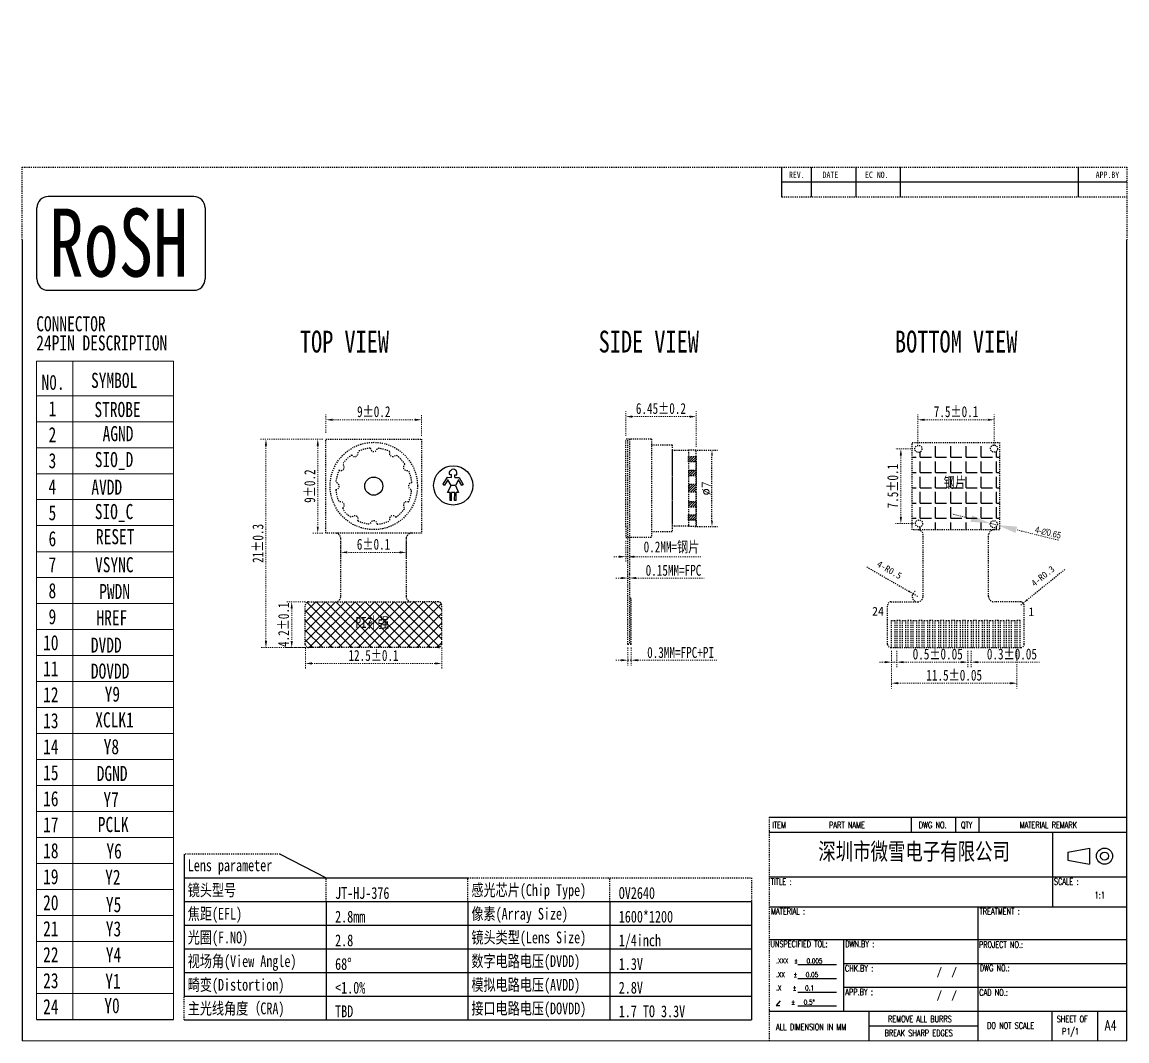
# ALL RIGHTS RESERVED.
# Model space of a CAD drawing. Header units: millimetres. Extents: x 30 to 131, y 131 to 224.
import ezdxf

# ---------------------------------------------------------------- set-up
doc = ezdxf.new("R2010")
doc.units = ezdxf.units.MM
doc.header["$LTSCALE"] = 0.05
doc.linetypes.add('JIS_02_0.7', pattern=[1.35, 0.75, -0.6])
doc.layers.add('TEXT', color=4, linetype='Continuous')
doc.layers.add('粗实线层', color=7, linetype='Continuous', lineweight=18)
doc.styles.add('COMPLEX', font='complex', dxfattribs={"width": 0.7, "height": 3})
doc.styles.add('宋体', font='', dxfattribs={"width": 0.75})
doc.styles.add('样式 1', font='', dxfattribs={"width": 0.75})
doc.styles.add('样式 2', font='romant.shx')
doc.styles.get('宋体').set_extended_font_data('SimSun')
doc.styles.get('样式 1').set_extended_font_data('SimSun')
doc.dimstyles.new('ISO-25', dxfattribs={"dimtxt": 0.6, "dimasz": 0.5, "dimexe": 0.3, "dimexo": 0.2, "dimgap": 0.5, "dimtad": 1, "dimdsep": 46, "dimtxsty": 'Standard', "dimcen": 0.6, "dimclrd": 2, "dimclre": 2, "dimadec": 0, "dimazin": 0, "dimtol": 1, "dimtp": 0.1, "dimtm": 0.1, "dimtfac": 1, "dimtmove": 0, "dimatfit": 3, "dimfxl": 1, "dimarcsym": 0})
doc.dimstyles.new('ISO-25$0', dxfattribs={"dimscale": 0, "dimtxt": 1, "dimasz": 0.6, "dimexe": 0.5, "dimexo": 0.3, "dimgap": 0.2, "dimtad": 1, "dimrnd": 0.0005, "dimdsep": 46, "dimtxsty": '样式 1', "dimcen": 2.5, "dimclrd": 3, "dimclre": 3, "dimclrt": 3, "dimazin": 0, "dimtfac": 1, "dimtmove": 0, "dimatfit": 3, "dimfxl": 1, "dimlwd": 9, "dimlwe": 9, "dimarcsym": 0})
doc.dimstyles.new('ISO-25$3', dxfattribs={"dimscale": 0.6, "dimtxt": 1, "dimasz": 3, "dimexe": 0.5, "dimexo": 0.3, "dimgap": 0.2, "dimtad": 1, "dimrnd": 0.0005, "dimdsep": 46, "dimtxsty": '样式 1', "dimcen": 2.5, "dimclrd": 3, "dimclre": 3, "dimclrt": 3, "dimaunit": 1, "dimazin": 0, "dimtfac": 1, "dimtmove": 0, "dimatfit": 3, "dimfxl": 1, "dimlwd": 9, "dimlwe": 9, "dimarcsym": 0})
doc.dimstyles.new('副本 F', dxfattribs={"dimscale": 0.5, "dimtxt": 1.5, "dimasz": 1, "dimexe": 1, "dimexo": 0.5, "dimgap": 0.3, "dimtad": 1, "dimdsep": 46, "dimtxsty": '样式 2', "dimcen": 1, "dimclrd": 3, "dimclre": 3, "dimclrt": 3, "dimazin": 0, "dimtp": 0.5, "dimtm": 0.5, "dimtfac": 1, "dimtmove": 0, "dimatfit": 3, "dimfxl": 1, "dimtzin": 0, "dimarcsym": 0})
pattern_1 = [(45, (7.0305, 7.33355), (-0.1122532, 0.1122532), [])]

# ---------------------------------------------------------------- blocks, each defined once
blk = doc.blocks.new('*D33')
at = {"color": 3, "linetype": 'JIS_02_0.7', "lineweight": 9, "ltscale": 0.0001, "transparency": 16777216}
for p, q in [((55.54, 167.13), (55.54, 165.18)), ((68.04, 167.13), (68.04, 165.18)), ((67.44, 165.68), (56.14, 165.68))]:
    blk.add_line(p, q, dxfattribs=at)
at = {"color": 3, "linetype": 'JIS_02_0.7', "ltscale": 0.0001, "transparency": 16777216}
for points in [[(56.14, 165.78), (56.14, 165.58), (55.54, 165.68)], [(67.44, 165.78), (67.44, 165.58), (68.04, 165.68)]]:
    blk.add_solid(points, dxfattribs=at)
at = {"color": 3, "linetype": 'JIS_02_0.7', "ltscale": 0.0001, "transparency": 16777216, "insert": (61.79, 166.41), "char_height": 1, "attachment_point": 5, "style": '样式 1'}
blk.add_mtext('12.5%%P0.1', dxfattribs=at)
blk = doc.blocks.new('*D34')
at = {"color": 3, "linetype": 'JIS_02_0.7', "lineweight": 9, "ltscale": 0.0001, "transparency": 16777216}
for p, q in [((55.54, 171.33), (53.79, 171.33)), ((54.29, 170.73), (54.29, 167.73)), ((55.54, 167.13), (53.79, 167.13))]:
    blk.add_line(p, q, dxfattribs=at)
at = {"color": 3, "linetype": 'JIS_02_0.7', "ltscale": 0.0001, "transparency": 16777216}
for points in [[(54.19, 170.73), (54.39, 170.73), (54.29, 171.33)], [(54.19, 167.73), (54.39, 167.73), (54.29, 167.13)]]:
    blk.add_solid(points, dxfattribs=at)
at = {"color": 3, "linetype": 'JIS_02_0.7', "ltscale": 0.0001, "transparency": 16777216, "insert": (53.55, 169.23), "char_height": 1, "attachment_point": 5, "rotation": 90, "style": '样式 1'}
blk.add_mtext('4.2%%P0.1', dxfattribs=at)
blk = doc.blocks.new('*D35')
at = {"color": 3, "linetype": 'JIS_02_0.7', "lineweight": 9, "ltscale": 0.0001, "transparency": 16777216}
for p, q in [((111.43, 185.35), (109.62, 185.35)), ((110.12, 184.75), (110.12, 179.11)), ((111.49, 178.51), (109.62, 178.51))]:
    blk.add_line(p, q, dxfattribs=at)
at = {"color": 3, "linetype": 'JIS_02_0.7', "ltscale": 0.0001, "transparency": 16777216}
for points in [[(110.02, 184.75), (110.22, 184.75), (110.12, 185.35)], [(110.02, 179.11), (110.22, 179.11), (110.12, 178.51)]]:
    blk.add_solid(points, dxfattribs=at)
at = {"color": 3, "linetype": 'JIS_02_0.7', "ltscale": 0.0001, "transparency": 16777216, "insert": (109.38, 181.93), "char_height": 1, "attachment_point": 5, "rotation": 90, "style": '样式 1'}
blk.add_mtext('7.5%%P0.1', dxfattribs=at)
blk = doc.blocks.new('*D36')
at = {"color": 3, "linetype": 'JIS_02_0.7', "lineweight": 9, "ltscale": 0.0001, "transparency": 16777216}
for p, q in [((58.79, 176.88), (58.79, 175.36)), ((64.79, 176.85), (64.79, 175.36)), ((64.19, 175.86), (59.39, 175.86))]:
    blk.add_line(p, q, dxfattribs=at)
at = {"color": 3, "linetype": 'JIS_02_0.7', "ltscale": 0.0001, "transparency": 16777216}
for points in [[(59.39, 175.96), (59.39, 175.76), (58.79, 175.86)], [(64.19, 175.96), (64.19, 175.76), (64.79, 175.86)]]:
    blk.add_solid(points, dxfattribs=at)
at = {"color": 3, "linetype": 'JIS_02_0.7', "ltscale": 0.0001, "transparency": 16777216, "insert": (61.79, 176.6), "char_height": 1, "attachment_point": 5, "style": '样式 1'}
blk.add_mtext('6%%P0.1', dxfattribs=at)
blk = doc.blocks.new('*D37')
at = {"color": 3, "linetype": 'JIS_02_0.7', "lineweight": 9, "ltscale": 0.0001, "transparency": 16777216}
for p, q in [((111.68, 185.63), (111.68, 188.51)), ((118.68, 185.65), (118.68, 188.51)), ((112.28, 188.01), (118.08, 188.01))]:
    blk.add_line(p, q, dxfattribs=at)
at = {"color": 3, "linetype": 'JIS_02_0.7', "ltscale": 0.0001, "transparency": 16777216}
for points in [[(112.28, 188.11), (112.28, 187.91), (111.68, 188.01)], [(118.08, 188.11), (118.08, 187.91), (118.68, 188.01)]]:
    blk.add_solid(points, dxfattribs=at)
at = {"color": 3, "linetype": 'JIS_02_0.7', "ltscale": 0.0001, "transparency": 16777216, "insert": (115.18, 188.75), "char_height": 1, "attachment_point": 5, "style": '样式 1'}
blk.add_mtext('7.5%%P0.1', dxfattribs=at)
blk = doc.blocks.new('*D38')
at = {"color": 3, "linetype": 'JIS_02_0.7', "lineweight": 9, "ltscale": 0.0001, "transparency": 16777216}
for p, q in [((57.43, 186.83), (57.43, 188.51)), ((66.2, 186.54), (66.2, 188.51)), ((65.6, 188.01), (58.03, 188.01))]:
    blk.add_line(p, q, dxfattribs=at)
at = {"color": 3, "linetype": 'JIS_02_0.7', "ltscale": 0.0001, "transparency": 16777216}
for points in [[(58.03, 188.11), (58.03, 187.91), (57.43, 188.01)], [(65.6, 188.11), (65.6, 187.91), (66.2, 188.01)]]:
    blk.add_solid(points, dxfattribs=at)
at = {"color": 3, "linetype": 'JIS_02_0.7', "ltscale": 0.0001, "transparency": 16777216, "insert": (61.81, 188.75), "char_height": 1, "attachment_point": 5, "style": '样式 1'}
blk.add_mtext('9%%P0.2', dxfattribs=at)
blk = doc.blocks.new('*D39')
at = {"color": 3, "linetype": 'JIS_02_0.7', "lineweight": 9, "ltscale": 0.0001, "transparency": 16777216}
for p, q in [((57.13, 186.24), (56.18, 186.24)), ((56.68, 185.64), (56.68, 178.23)), ((57.13, 177.63), (56.18, 177.63))]:
    blk.add_line(p, q, dxfattribs=at)
at = {"color": 3, "linetype": 'JIS_02_0.7', "ltscale": 0.0001, "transparency": 16777216}
for points in [[(56.58, 185.64), (56.78, 185.64), (56.68, 186.24)], [(56.58, 178.23), (56.78, 178.23), (56.68, 177.63)]]:
    blk.add_solid(points, dxfattribs=at)
at = {"color": 3, "linetype": 'JIS_02_0.7', "ltscale": 0.0001, "transparency": 16777216, "insert": (55.95, 181.93), "char_height": 1, "attachment_point": 5, "rotation": 90, "style": '样式 1'}
blk.add_mtext('9%%P0.2', dxfattribs=at)
blk = doc.blocks.new('*D59')
at = {"color": 3, "linetype": 'JIS_02_0.7', "lineweight": 9, "ltscale": 0.0001, "transparency": 16777216}
for p, q in [((57.13, 186.24), (51.43, 186.24)), ((51.93, 185.64), (51.93, 167.73)), ((56.2, 167.13), (51.43, 167.13))]:
    blk.add_line(p, q, dxfattribs=at)
at = {"color": 3, "linetype": 'JIS_02_0.7', "ltscale": 0.0001, "transparency": 16777216}
for points in [[(51.83, 185.64), (52.03, 185.64), (51.93, 186.24)], [(51.83, 167.73), (52.03, 167.73), (51.93, 167.13)]]:
    blk.add_solid(points, dxfattribs=at)
at = {"color": 3, "linetype": 'JIS_02_0.7', "ltscale": 0.0001, "transparency": 16777216, "insert": (51.2, 176.68), "char_height": 1, "attachment_point": 5, "rotation": 90, "style": '样式 1'}
blk.add_mtext('21%%P0.3', dxfattribs=at)
blk = doc.blocks.new('*D60')
at = {"color": 3, "linetype": 'JIS_02_0.7', "lineweight": 9, "ltscale": 0.0001, "transparency": 16777216}
for p, q in [((85.1, 167.13), (85.1, 165.48)), ((85.4, 167.13), (85.4, 165.48)), ((84.5, 165.98), (83.9, 165.98)), ((85.1, 165.98), (85.4, 165.98)), ((86, 165.98), (93.25, 165.98))]:
    blk.add_line(p, q, dxfattribs=at)
at = {"color": 3, "linetype": 'JIS_02_0.7', "ltscale": 0.0001, "transparency": 16777216}
for points in [[(84.5, 166.08), (84.5, 165.88), (85.1, 165.98)], [(86, 166.08), (86, 165.88), (85.4, 165.98)]]:
    blk.add_solid(points, dxfattribs=at)
at = {"color": 3, "linetype": 'JIS_02_0.7', "ltscale": 0.0001, "transparency": 16777216, "insert": (89.93, 166.68), "char_height": 1, "attachment_point": 5, "style": '样式 1'}
blk.add_mtext('0.3MM=FPC+PI', dxfattribs=at)
blk = doc.blocks.new('ROSH')
at = {"color": 0}
for p, q in [((589.909, 1201.41), (577.075, 1201.41)), ((577.075, 1193.145), (589.909, 1193.145))]:
    blk.add_line(p, q, dxfattribs=at)
for points in [[(576.075, 1194.145), (576.075, 1200.41)], [(590.909, 1200.41), (590.909, 1194.145)]]:
    blk.add_lwpolyline(points, dxfattribs=at)
for centre, start, end in [((577.075, 1200.41), 90, 180), ((589.909, 1200.41), 0, 90), ((577.075, 1194.145), 180, 270), ((589.909, 1194.145), 270, 0)]:
    blk.add_arc(centre, 1, start, end, dxfattribs=at)
at = {"color": 1, "linetype": 'JIS_02_0.7', "ltscale": 0.0001, "insert": (577.154, 1200.351), "char_height": 6, "width": 254.848, "attachment_point": 1, "style": '宋体'}
blk.add_mtext('RoSH', dxfattribs=at)
blk = doc.blocks.new('*D62')
at = {"color": 3, "linetype": 'JIS_02_0.7', "lineweight": 9, "ltscale": 0.0001, "transparency": 16777216}
for p, q in [((116.58, 178.95), (114.83, 179.38)), ((118.33, 178.52), (118.96, 178.36)), ((124.56, 176.98), (120.7, 177.93))]:
    blk.add_line(p, q, dxfattribs=at)
at = {"color": 3, "linetype": 'JIS_02_0.7', "ltscale": 0.0001, "transparency": 16777216}
for points in [[(116.65, 179.24), (116.51, 178.66), (118.33, 178.52)], [(120.78, 178.22), (120.63, 177.64), (118.96, 178.36)]]:
    blk.add_solid(points, dxfattribs=at)
at = {"color": 3, "linetype": 'JIS_02_0.7', "ltscale": 0.0001, "transparency": 16777216, "insert": (123.61, 177.67), "char_height": 0.6, "attachment_point": 5, "rotation": 346.1062, "style": '样式 1'}
blk.add_mtext('{\\fPMingLiU|b0|i0|c134|p18;4-\\fMS PGothic|b0|i0|c134|p34;∅0.65}', dxfattribs=at)
blk = doc.blocks.new('*D63')
at = {"color": 3, "linetype": 'JIS_02_0.7', "lineweight": 9, "ltscale": 0.0001, "transparency": 16777216}
for p, q in [((84.9, 176.93), (84.9, 174.96)), ((85.1, 176.93), (85.1, 174.96)), ((84.3, 175.46), (83.7, 175.46)), ((84.9, 175.46), (85.1, 175.46)), ((85.7, 175.46), (91.9, 175.46))]:
    blk.add_line(p, q, dxfattribs=at)
at = {"color": 3, "linetype": 'JIS_02_0.7', "ltscale": 0.0001, "transparency": 16777216}
for points in [[(84.3, 175.56), (84.3, 175.36), (84.9, 175.46)], [(85.7, 175.56), (85.7, 175.36), (85.1, 175.46)]]:
    blk.add_solid(points, dxfattribs=at)
at = {"color": 3, "linetype": 'JIS_02_0.7', "ltscale": 0.0001, "transparency": 16777216, "insert": (89.1, 176.31), "char_height": 1, "attachment_point": 5, "style": '样式 1'}
blk.add_mtext('0.2MM=钢片', dxfattribs=at)
blk = doc.blocks.new('*D64')
at = {"color": 3, "linetype": 'JIS_02_0.7', "lineweight": 9, "ltscale": 0.0001, "transparency": 16777216}
for p, q in [((109.26, 166.83), (109.26, 165.3)), ((109.76, 166.83), (109.76, 165.3)), ((108.66, 165.8), (108.06, 165.8)), ((109.26, 165.8), (109.76, 165.8)), ((110.36, 165.8), (116.04, 165.8))]:
    blk.add_line(p, q, dxfattribs=at)
at = {"color": 3, "linetype": 'JIS_02_0.7', "ltscale": 0.0001, "transparency": 16777216}
for points in [[(108.66, 165.9), (108.66, 165.7), (109.26, 165.8)], [(110.36, 165.9), (110.36, 165.7), (109.76, 165.8)]]:
    blk.add_solid(points, dxfattribs=at)
at = {"color": 3, "linetype": 'JIS_02_0.7', "ltscale": 0.0001, "transparency": 16777216, "insert": (113.5, 166.54), "char_height": 1, "attachment_point": 5, "style": '样式 1'}
blk.add_mtext('0.5%%P0.05', dxfattribs=at)
blk = doc.blocks.new('*D65')
at = {"color": 3, "linetype": 'JIS_02_0.7', "lineweight": 9, "ltscale": 0.0001, "transparency": 16777216}
for p, q in [((116.26, 166.83), (116.26, 165.3)), ((116.56, 166.83), (116.56, 165.3)), ((115.66, 165.8), (115.06, 165.8)), ((116.26, 165.8), (116.56, 165.8)), ((117.16, 165.8), (122.84, 165.8))]:
    blk.add_line(p, q, dxfattribs=at)
at = {"color": 3, "linetype": 'JIS_02_0.7', "ltscale": 0.0001, "transparency": 16777216}
for points in [[(115.66, 165.9), (115.66, 165.7), (116.26, 165.8)], [(117.16, 165.9), (117.16, 165.7), (116.56, 165.8)]]:
    blk.add_solid(points, dxfattribs=at)
at = {"color": 3, "linetype": 'JIS_02_0.7', "ltscale": 0.0001, "transparency": 16777216, "insert": (120.3, 166.54), "char_height": 1, "attachment_point": 5, "style": '样式 1'}
blk.add_mtext('0.3%%P0.05', dxfattribs=at)
blk = doc.blocks.new('*D66')
at = {"color": 3, "linetype": 'JIS_02_0.7', "lineweight": 9, "ltscale": 0.0001, "transparency": 16777216}
for p, q in [((109.26, 166.83), (109.26, 163.37)), ((120.76, 166.83), (120.76, 163.37)), ((109.86, 163.87), (120.16, 163.87))]:
    blk.add_line(p, q, dxfattribs=at)
at = {"color": 3, "linetype": 'JIS_02_0.7', "ltscale": 0.0001, "transparency": 16777216}
for points in [[(109.86, 163.97), (109.86, 163.77), (109.26, 163.87)], [(120.16, 163.97), (120.16, 163.77), (120.76, 163.87)]]:
    blk.add_solid(points, dxfattribs=at)
at = {"color": 3, "linetype": 'JIS_02_0.7', "ltscale": 0.0001, "transparency": 16777216, "insert": (115.01, 164.6), "char_height": 1, "attachment_point": 5, "style": '样式 1'}
blk.add_mtext('11.5%%P0.05', dxfattribs=at)
blk = doc.blocks.new('*D68')
at = {"color": 3, "linetype": 'JIS_02_0.7', "lineweight": 9, "ltscale": 0.0001, "transparency": 16777216}
for p, q in [((84.5, 173.51), (83.9, 173.51)), ((85.1, 173.81), (85.1, 174.01)), ((85.1, 173.51), (85.25, 173.51)), ((85.25, 173.81), (85.25, 174.01)), ((85.85, 173.51), (92.1, 173.51))]:
    blk.add_line(p, q, dxfattribs=at)
at = {"color": 3, "linetype": 'JIS_02_0.7', "ltscale": 0.0001, "transparency": 16777216}
for points in [[(84.5, 173.61), (84.5, 173.41), (85.1, 173.51)], [(85.85, 173.61), (85.85, 173.41), (85.25, 173.51)]]:
    blk.add_solid(points, dxfattribs=at)
at = {"color": 3, "linetype": 'JIS_02_0.7', "ltscale": 0.0001, "transparency": 16777216, "insert": (89.28, 174.21), "char_height": 1, "attachment_point": 5, "style": '样式 1'}
blk.add_mtext('0.15MM=FPC', dxfattribs=at)
blk = doc.blocks.new('*D69')
at = {"color": 2, "linetype": 'JIS_02_0.7', "lineweight": -2, "ltscale": 0.0001, "transparency": 16777216}
for p, q in [((106.99, 174.53), (110.79, 172.33)), ((111.66, 171.83), (111.23, 172.08))]:
    blk.add_line(p, q, dxfattribs=at)
blk.add_arc((111.66, 171.83), 0.5, 115.5863, 247.0817, dxfattribs=at)
at = {"color": 2, "linetype": 'JIS_02_0.7', "ltscale": 0.0001, "transparency": 16777216}
blk.add_solid([(110.84, 172.4), (110.75, 172.26), (111.23, 172.08)], dxfattribs=at)
at = {"color": 0, "linetype": 'JIS_02_0.7', "ltscale": 0.0001, "transparency": 16777216, "insert": (109.07, 174.25), "char_height": 0.6, "attachment_point": 5, "rotation": 329.9638}
blk.add_mtext('4-R0.5', dxfattribs=at)
blk = doc.blocks.new('*D70')
at = {"color": 2, "linetype": 'JIS_02_0.7', "lineweight": -2, "ltscale": 0.0001, "transparency": 16777216}
for p, q in [((125.16, 174.29), (121.73, 171.53)), ((121.11, 171.03), (121.34, 171.22))]:
    blk.add_line(p, q, dxfattribs=at)
at = {"color": 2, "linetype": 'JIS_02_0.7', "ltscale": 0.0001, "transparency": 16777216}
blk.add_solid([(121.68, 171.6), (121.79, 171.47), (121.34, 171.22)], dxfattribs=at)
at = {"color": 0, "linetype": 'JIS_02_0.7', "ltscale": 0.0001, "transparency": 16777216, "insert": (123.14, 173.69), "char_height": 0.6, "attachment_point": 5, "rotation": 38.8344}
blk.add_mtext('4-R0.3', dxfattribs=at)
blk = doc.blocks.new('*D107')
at = {"color": 3, "linetype": 'JIS_02_0.7', "lineweight": -2, "ltscale": 0.0001}
for p, q in [((91.25, 185.23), (93.31, 185.23)), ((92.81, 178.73), (92.81, 184.73)), ((91.25, 178.23), (93.31, 178.23))]:
    blk.add_line(p, q, dxfattribs=at)
at = {"color": 3, "linetype": 'JIS_02_0.7', "ltscale": 0.0001}
for points in [[(92.73, 184.73), (92.89, 184.73), (92.81, 185.23)], [(92.73, 178.73), (92.89, 178.73), (92.81, 178.23)]]:
    blk.add_solid(points, dxfattribs=at)
at = {"color": 3, "linetype": 'JIS_02_0.7', "ltscale": 0.0001, "insert": (92.29, 181.73), "char_height": 0.75, "attachment_point": 5, "rotation": 90, "style": '样式 2'}
blk.add_mtext('%%C7', dxfattribs=at)
blk = doc.blocks.new('*D109')
at = {"color": 3, "linetype": 'JIS_02_0.7', "lineweight": 9, "ltscale": 0.0001}
for p, q in [((84.9, 186.53), (84.9, 188.8)), ((91.35, 185.53), (91.35, 188.8)), ((85.5, 188.3), (90.75, 188.3))]:
    blk.add_line(p, q, dxfattribs=at)
at = {"color": 3, "linetype": 'JIS_02_0.7', "ltscale": 0.0001}
for points in [[(85.5, 188.4), (85.5, 188.2), (84.9, 188.3)], [(90.75, 188.4), (90.75, 188.2), (91.35, 188.3)]]:
    blk.add_solid(points, dxfattribs=at)
at = {"color": 3, "linetype": 'JIS_02_0.7', "ltscale": 0.0001, "insert": (88.13, 189.04), "char_height": 1, "attachment_point": 5, "style": '样式 1'}
blk.add_mtext('6.45%%P0.2', dxfattribs=at)

msp = doc.modelspace()

# ---------------------------------------------------------------- hatches: boundary and pattern name
at = {"linetype": 'JIS_02_0.7', "ltscale": 0.0001}
h = msp.add_hatch(dxfattribs=at)
h.set_pattern_fill('ANGLE', color=256, scale=0.2)
h.set_pattern_definition([(0, (2.9384, 2.9636), (0, 1.397), [1.016, -0.381]), (90, (2.9384, 2.9636), (-1.397, 9e-17), [1.016, -0.381])])
h.paths.add_polyline_path([(111.16, 177.931), (119.16, 177.931), (119.16, 185.931), (111.16, 185.931)])
h.paths.add_polyline_path([(111.406, 185.345, -1), (112.056, 185.345, -1)], flags=16)
h.paths.add_polyline_path([(112.115, 178.506, -1), (111.465, 178.506, -1)], flags=16)
h.paths.add_polyline_path([(118.334, 185.37, -1), (118.984, 185.37, -1)], flags=16)
h.paths.add_polyline_path([(118.966, 178.442, -1), (118.316, 178.442, -1)], flags=16)
h.paths.add_polyline_path([(113.765, 181.159), (116.398, 181.159), (116.398, 183.081), (113.765, 183.081)], flags=24)
h = msp.add_hatch(dxfattribs=at)
h.set_pattern_fill('ANSI31', color=256, scale=0.05, style=0)
h.set_pattern_definition(pattern_1)
h.paths.add_polyline_path([(91.352, 184.653), (90.652, 184.653), (90.652, 184.166), (91.352, 184.166)])
h.paths.add_polyline_path([(91.352, 182.082), (90.652, 182.082), (90.652, 181.392), (91.352, 181.392)])
h.paths.add_polyline_path([(91.352, 179.308), (90.652, 179.308), (90.652, 178.821), (91.352, 178.821)])
h = msp.add_hatch(dxfattribs=at)
h.set_pattern_fill('ANSI31', color=256, scale=0.05, style=0)
h.set_pattern_definition(pattern_1)
h.paths.add_polyline_path([(91.352, 183.398), (90.652, 183.398), (90.652, 182.913), (91.352, 182.913)])
h.paths.add_polyline_path([(91.352, 180.521), (90.652, 180.521), (90.652, 180.036), (91.352, 180.036)])
h = msp.add_hatch(dxfattribs=at)
h.set_pattern_fill('ANSI37', color=256, scale=0.2)
h.set_pattern_definition([(45, (-0.51134, 2.9636), (-0.4490128, 0.4490128), []), (135, (-0.51134, 2.9636), (-0.4490128, -0.4490128), [])])
h.paths.add_polyline_path([(55.536, 167.431, 0.4142136), (55.836, 167.131), (67.736, 167.131, 0.4142136), (68.036, 167.431), (68.036, 171.031, 0.4142136), (67.736, 171.331), (65.286, 171.331), (58.286, 171.331), (55.836, 171.331, 0.4142136), (55.536, 171.031)])
h.paths.add_polyline_path([(59.863, 168.335), (63.563, 168.335), (63.563, 170.257), (59.863, 170.257)], flags=24)

# ---------------------------------------------------------------- linework, layer by layer
for p, q in [((29.579, 204.509), (29.579, 211.177)), ((29.579, 211.177), (130.839, 211.177)), ((130.839, 211.177), (130.839, 204.509)), ((99.192, 208.457), (130.839, 208.457)), ((57.43, 177.63), (57.43, 186.238)), ((57.43, 186.238), (66.197, 186.238)), ((66.197, 186.238), (66.197, 177.623)), ((84.902, 178.227, -0.004), (84.902, 186.231, -0.004)), ((87.252, 186.231, -0.004), (84.902, 186.231, -0.004)), ((85.102, 167.431, -0.004), (85.102, 186.231, -0.004)), ((85.252, 186.231, -0.004), (85.252, 167.431, -0.004)), ((87.252, 186.231, -0.004), (87.252, 177.231, -0.004)), ((87.252, 185.731, -0.004), (89.152, 185.731, -0.004)), ((89.152, 185.731, -0.004), (89.152, 177.731, -0.004)), ((111.16, 177.931), (111.16, 185.931)), ((111.16, 185.931), (119.16, 185.931)), ((119.16, 185.931), (119.16, 177.931)), ((90.652, 185.198, -0.004), (89.152, 185.198, -0.004)), ((89.152, 185.198, -0.004), (89.152, 178.264, -0.004)), ((91.352, 185.233, -0.004), (90.652, 185.233, -0.004)), ((90.652, 185.233, -0.004), (90.652, 178.229, -0.004)), ((90.652, 184.166, -0.004), (90.652, 184.653, -0.004)), ((90.652, 184.653, -0.004), (91.352, 184.653, -0.004)), ((91.352, 184.653, -0.004), (91.352, 185.233, -0.004)), ((91.352, 184.653, -0.004), (91.352, 178.229, -0.004)), ((91.352, 184.166, -0.004), (90.652, 184.166, -0.004)), ((90.652, 183.398, -0.004), (91.352, 183.398, -0.004)), ((91.352, 182.082, -0.004), (91.352, 184.166, -0.004)), ((90.652, 182.913, -0.004), (91.352, 182.913, -0.004)), ((91.352, 182.082, -0.004), (90.652, 182.082, -0.004)), ((91.352, 181.392, -0.004), (90.652, 181.392, -0.004)), ((91.352, 181.392, -0.004), (91.352, 181.392, -0.004)), ((91.352, 179.308, -0.004), (91.352, 181.392, -0.004)), ((90.652, 180.521, -0.004), (91.352, 180.521, -0.004)), ((90.652, 180.036, -0.004), (91.352, 180.036, -0.004)), ((90.652, 178.821, -0.004), (90.652, 179.308, -0.004)), ((90.652, 179.308, -0.004), (91.352, 179.308, -0.004)), ((84.902, 178.227, -0.004), (84.902, 177.23, -0.004)), ((90.652, 178.264, -0.004), (89.152, 178.264, -0.004)), ((91.352, 178.821, -0.004), (90.652, 178.821, -0.004)), ((91.352, 178.229, -0.004), (90.652, 178.229, -0.004)), ((91.352, 178.264, -0.004), (91.352, 178.821, -0.004)), ((66.197, 177.623), (57.43, 177.623)), ((84.902, 177.23, -0.004), (85.102, 177.23, -0.004)), ((87.252, 177.231, -0.004), (85.102, 177.23, -0.004)), ((89.152, 177.731, -0.004), (87.252, 177.731, -0.004)), ((119.16, 177.931), (111.16, 177.931)), ((112.16, 171.831), (112.16, 177.431)), ((118.16, 171.831), (118.16, 177.478)), ((58.786, 171.831), (58.786, 177.121)), ((64.786, 177.154), (64.786, 172.131)), ((64.786, 177.154), (64.786, 171.831)), ((55.836, 171.331), (58.286, 171.331)), ((58.286, 171.331), (65.286, 171.331)), ((67.736, 171.331), (65.286, 171.331)), ((85.402, 171.631, -0.004), (85.252, 171.631, -0.004)), ((85.402, 167.431, -0.004), (85.402, 171.631, -0.004)), ((109.21, 171.331), (111.66, 171.331)), ((121.11, 171.331), (118.66, 171.331)), ((55.536, 167.431), (55.536, 171.031)), ((68.036, 167.431), (68.036, 171.031)), ((108.91, 167.431), (108.91, 171.031)), ((121.41, 167.431), (121.41, 171.031)), ((109.26, 167.131), (109.26, 169.631)), ((109.26, 169.631), (109.56, 169.631)), ((109.56, 169.631), (109.56, 167.131)), ((109.76, 169.631), (109.76, 167.131)), ((110.06, 169.631), (109.76, 169.631)), ((110.06, 167.131), (110.06, 169.631)), ((110.26, 167.131), (110.26, 169.631)), ((110.26, 169.631), (110.56, 169.631)), ((110.56, 169.631), (110.56, 167.131)), ((110.76, 169.631), (110.76, 167.131)), ((111.06, 169.631), (110.76, 169.631)), ((111.06, 167.131), (111.06, 169.631)), ((111.26, 167.131), (111.26, 169.631)), ((111.26, 169.631), (111.56, 169.631)), ((111.56, 169.631), (111.56, 167.131)), ((111.76, 169.631), (111.76, 167.131)), ((112.06, 169.631), (111.76, 169.631)), ((112.06, 167.131), (112.06, 169.631)), ((112.26, 167.131), (112.26, 169.631)), ((112.26, 169.631), (112.56, 169.631)), ((112.56, 169.631), (112.56, 167.131)), ((112.76, 169.631), (112.76, 167.131)), ((113.06, 169.631), (112.76, 169.631)), ((113.06, 167.131), (113.06, 169.631)), ((113.26, 167.131), (113.26, 169.631)), ((113.26, 169.631), (113.56, 169.631)), ((113.56, 169.631), (113.56, 167.131)), ((113.76, 169.631), (113.76, 167.131)), ((114.06, 169.631), (113.76, 169.631)), ((114.06, 167.131), (114.06, 169.631)), ((114.26, 167.131), (114.26, 169.631)), ((114.26, 169.631), (114.56, 169.631)), ((114.56, 169.631), (114.56, 167.131)), ((114.76, 169.631), (114.76, 167.131)), ((115.06, 169.631), (114.76, 169.631)), ((115.06, 167.131), (115.06, 169.631)), ((115.26, 167.131), (115.26, 169.631)), ((115.26, 169.631), (115.56, 169.631)), ((115.56, 169.631), (115.56, 167.131)), ((115.76, 169.631), (115.76, 167.131)), ((116.06, 169.631), (115.76, 169.631)), ((116.06, 167.131), (116.06, 169.631)), ((116.26, 167.131), (116.26, 169.631)), ((116.26, 169.631), (116.56, 169.631)), ((116.56, 169.631), (116.56, 167.131)), ((116.76, 169.631), (116.76, 167.131)), ((117.06, 169.631), (116.76, 169.631)), ((117.06, 167.131), (117.06, 169.631)), ((117.26, 167.131), (117.26, 169.631)), ((117.26, 169.631), (117.56, 169.631)), ((117.56, 169.631), (117.56, 167.131)), ((117.76, 169.631), (117.76, 167.131)), ((118.06, 169.631), (117.76, 169.631)), ((118.06, 167.131), (118.06, 169.631)), ((118.26, 167.131), (118.26, 169.631)), ((118.26, 169.631), (118.56, 169.631)), ((118.56, 169.631), (118.56, 167.131)), ((118.76, 169.631), (118.76, 167.131)), ((119.06, 169.631), (118.76, 169.631)), ((119.06, 167.131), (119.06, 169.631)), ((119.26, 167.131), (119.26, 169.631)), ((119.26, 169.631), (119.56, 169.631)), ((119.56, 169.631), (119.56, 167.131)), ((119.76, 169.631), (119.76, 167.131)), ((120.06, 169.631), (119.76, 169.631)), ((120.06, 167.131), (120.06, 169.631)), ((120.26, 167.131), (120.26, 169.631)), ((120.26, 169.631), (120.56, 169.631)), ((120.56, 169.631), (120.56, 167.131)), ((120.76, 169.631), (120.76, 167.131)), ((121.06, 169.631), (120.76, 169.631)), ((121.06, 167.131), (121.06, 169.631)), ((67.736, 167.131), (55.836, 167.131)), ((85.402, 167.431, -0.004), (85.102, 167.431, -0.004)), ((109.21, 167.131), (121.11, 167.131)), ((98.038, 151.59), (98.038, 131.089)), ((53.229, 148.197), (44.443, 148.197)), ((57.443, 143.86), (57.443, 146.028)), ((70.442, 146.028), (96.441, 146.028)), ((70.442, 143.86), (70.442, 146.028)), ((83.441, 143.86), (83.441, 146.028)), ((96.441, 146.028), (96.441, 143.86)), ((44.443, 133.017), (44.443, 135.185))]:
    msp.add_line(p, q, dxfattribs=at)
at = {"lineweight": 18}
for p, q in [((30.891, 193.384), (30.891, 133.039)), ((30.891, 193.384), (43.467, 193.384)), ((34.222, 193.384), (34.222, 133.039)), ((43.467, 193.384), (43.467, 133.039)), ((30.891, 190.221), (43.467, 190.221)), ((30.891, 187.838), (43.467, 187.838)), ((30.891, 185.456), (43.467, 185.456)), ((30.891, 183.073), (43.467, 183.073)), ((30.891, 180.691), (43.467, 180.691)), ((30.891, 178.308), (43.467, 178.308)), ((30.891, 175.925), (43.467, 175.925)), ((30.891, 173.543), (43.467, 173.543)), ((30.891, 171.16), (43.467, 171.16)), ((30.891, 168.778), (43.467, 168.778)), ((30.891, 166.395), (43.467, 166.395)), ((30.891, 164.012), (43.467, 164.012)), ((30.891, 161.63), (43.467, 161.63)), ((30.891, 159.247), (43.467, 159.247)), ((30.891, 156.865), (43.467, 156.865)), ((30.891, 154.482), (43.467, 154.482)), ((30.891, 152.1), (43.467, 152.1)), ((30.891, 149.717), (43.467, 149.717)), ((44.443, 148.197), (44.443, 135.185)), ((30.891, 147.334), (43.467, 147.334)), ((30.891, 144.952), (43.467, 144.952)), ((30.891, 142.569), (43.467, 142.569)), ((30.891, 140.187), (43.467, 140.187)), ((30.891, 137.804), (43.467, 137.804)), ((30.891, 135.421), (43.467, 135.421))]:
    msp.add_line(p, q, dxfattribs=at)
at = {"color": 0, "linetype": 'ByBlock'}
for p, q in [((68.605, 182.516), (68.288, 182.027)), ((68.547, 182.747), (68.951, 182.718)), ((68.605, 182.516), (68.634, 182.516)), ((68.951, 182.718), (68.951, 183.006)), ((69.239, 182.718), (69.239, 182.977)), ((69.584, 182.516), (69.613, 182.516)), ((68.806, 180.615), (68.806, 181.335)), ((69.296, 181.998), (68.893, 181.998)), ((69.239, 181.335), (68.951, 181.335)), ((68.951, 180.615), (68.951, 181.335)), ((69.21, 180.615), (69.239, 181.335)), ((69.354, 180.615), (69.354, 181.335)), ((68.951, 180.615), (68.806, 180.615)), ((69.354, 180.615), (69.21, 180.615))]:
    msp.add_line(p, q, dxfattribs=at)
for points in [[(68.951, 183.006), (68.864, 182.977), (68.778, 182.977), (68.778, 183.006), (68.749, 183.035), (68.749, 183.208), (68.806, 183.294), (68.835, 183.352), (68.893, 183.409)], [(69.296, 183.409), (69.21, 183.467), (69.095, 183.496), (68.979, 183.467), (68.893, 183.409)], [(69.239, 182.977), (69.411, 182.977), (69.44, 183.006), (69.44, 183.208), (69.383, 183.265), (69.354, 183.352), (69.296, 183.409)], [(68.547, 182.747), (68.144, 182.113), (68.288, 182.027)], [(68.806, 181.335), (68.576, 181.335), (68.893, 181.998), (68.605, 182.516)], [(69.239, 182.718), (69.642, 182.718), (70.016, 182.084), (69.872, 181.998), (69.584, 182.516), (69.296, 181.998), (69.584, 181.335), (69.354, 181.335)]]:
    msp.add_lwpolyline(points, dxfattribs=at)
at = {"linetype": 'JIS_02_0.7', "ltscale": 0.0001}
msp.add_circle((61.813, 181.944), 4.002, dxfattribs=at)
at = {"color": 0, "linetype": 'JIS_02_0.7', "ltscale": 0.0001}
for centre in [(111.731, 185.345), (118.659, 185.37), (111.79, 178.506), (118.641, 178.442)]:
    msp.add_circle(centre, 0.325, dxfattribs=at)
at = {"color": 0, "linetype": 'ByBlock'}
msp.add_circle((69.095, 181.998), 1.798, dxfattribs=at)
msp.add_circle((61.813, 181.93), 0.83)
at = {"linetype": 'JIS_02_0.7', "ltscale": 0.0001}
for centre, radius, start, end in [((61.813, 181.93), 3.495, 95.2105, 114.83687), ((61.813, 185.426), 0.318, 182.60525, 357.39475), ((61.813, 181.93), 3.495, 65.2105, 84.7895), ((61.339, 182.404), 2.836, 122.95889, 147.08848), ((60.063, 184.956), 0.318, 212.65263, 27.44213), ((63.561, 184.957), 0.318, 152.60525, 327.39475), ((61.813, 181.93), 3.495, 35.25788, 54.7895), ((61.813, 181.93), 3.495, 155.2105, 174.7895), ((58.786, 183.678), 0.318, 242.60525, 57.39475), ((64.839, 183.68), 0.318, 122.65263, 297.44213), ((61.813, 181.93), 3.495, 5.2105, 24.83687), ((58.318, 181.93), 0.318, 272.60525, 87.39475), ((61.813, 181.93), 3.495, 185.2105, 204.83687), ((61.813, 181.93), 3.495, 335.2105, 354.7895), ((65.308, 181.93), 0.318, 92.60525, 267.39475), ((58.788, 180.18), 0.318, 302.65263, 117.44213), ((64.84, 180.183), 0.318, 62.60525, 237.39475), ((60.503, 180.619), 1.698, 204.5857, 245.46168), ((61.813, 181.93), 3.495, 305.25788, 324.7895), ((60.066, 178.903), 0.318, 332.60525, 147.39475), ((61.813, 181.93), 3.495, 245.2105, 264.7895), ((61.813, 178.435), 0.318, 2.60525, 177.39475), ((61.813, 181.93), 3.495, 275.2105, 294.83687), ((63.563, 178.905), 0.318, 32.65263, 207.44213), ((58.286, 177.121), 0.5, 0, 90), ((65.286, 177.121), 0.5, 90, 180), ((111.66, 177.431), 0.5, 0, 90), ((118.66, 177.431), 0.5, 90, 180), ((55.836, 171.031), 0.3, 90, 180), ((58.286, 171.831), 0.5, 270, 0), ((65.286, 171.831), 0.5, 180, 270), ((67.736, 171.031), 0.3, 0, 90), ((109.21, 171.031), 0.3, 90, 180), ((111.66, 171.831), 0.5, 270, 0), ((118.66, 171.831), 0.5, 180, 270), ((121.11, 171.031), 0.3, 0, 90), ((55.836, 167.431), 0.3, 180, 270), ((67.736, 167.431), 0.3, 270, 0), ((109.21, 167.431), 0.3, 180, 270), ((121.11, 167.431), 0.3, 270, 0)]:
    msp.add_arc(centre, radius, start, end, dxfattribs=at)
at = {"layer": '粗实线层', "lineweight": -3}
for p, q in [((99.192, 211.177), (99.192, 208.457)), ((101.911, 211.177), (101.911, 208.457)), ((105.99, 211.177), (105.99, 208.457)), ((110.069, 211.177), (110.069, 208.457)), ((126.384, 211.177), (126.384, 208.457)), ((99.192, 209.817), (130.839, 209.817)), ((29.579, 204.509), (29.579, 131.089)), ((130.839, 131.089), (130.839, 204.509)), ((98.038, 151.59), (130.839, 151.59)), ((111.055, 151.59), (111.055, 150.223)), ((115.144, 151.59), (115.144, 150.223)), ((117.253, 151.59), (117.253, 150.223)), ((98.038, 150.223), (130.839, 150.223)), ((124.006, 150.223), (124.006, 143.39)), ((44.443, 148.197), (44.443, 135.185)), ((53.229, 148.197), (57.443, 146.028)), ((125.429, 148.391), (127.399, 148.761)), ((125.429, 148.391), (125.429, 147.653)), ((127.399, 148.761), (127.399, 147.284)), ((125.429, 147.653), (127.399, 147.284)), ((44.443, 146.028), (70.442, 146.028)), ((98.038, 146.123), (130.839, 146.123)), ((44.443, 143.86), (70.442, 143.86)), ((44.443, 143.86), (96.441, 143.86)), ((57.443, 143.86), (57.443, 133.017)), ((70.442, 143.86), (70.442, 133.017)), ((83.441, 143.86), (83.441, 133.017)), ((96.441, 143.86), (96.441, 133.017)), ((98.038, 143.39), (130.839, 143.39)), ((117.172, 143.39), (117.172, 131.089)), ((44.443, 141.691), (96.441, 141.691)), ((98.038, 140.383), (130.839, 140.383)), ((104.872, 140.383), (104.872, 133.823)), ((44.443, 139.523), (96.441, 139.523)), ((100.673, 138.088), (104.222, 138.088)), ((104.872, 138.196), (130.839, 138.196)), ((44.443, 137.354), (96.441, 137.354)), ((100.673, 136.822), (104.222, 136.822)), ((104.872, 136.01), (130.839, 136.01)), ((44.443, 135.185), (96.441, 135.185)), ((99.063, 134.761), (98.697, 134.322)), ((100.673, 135.556), (104.222, 135.556)), ((98.038, 133.823), (130.839, 133.823)), ((98.697, 134.322), (99.034, 134.322)), ((100.673, 134.29), (104.222, 134.29)), ((107.185, 133.823), (107.185, 131.089)), ((123.974, 133.823), (123.974, 131.089)), ((128.142, 133.823), (128.142, 131.089)), ((30.891, 133.039), (43.467, 133.039)), ((44.443, 133.017), (96.441, 133.017)), ((107.185, 132.456), (117.172, 132.456))]:
    msp.add_line(p, q, dxfattribs=at)
at = {"layer": '粗实线层'}
for p, q in [((70.442, 143.86), (96.441, 143.86)), ((130.839, 131.089), (29.579, 131.089))]:
    msp.add_line(p, q, dxfattribs=at)
at = {"layer": '粗实线层', "lineweight": -3}
for radius in [0.739, 0.369]:
    msp.add_circle((128.791, 148.022), radius, dxfattribs=at)

# ---------------------------------------------------------------- block references
at = {"xscale": 1.040256, "yscale": 1.040256, "zscale": 1.040256}
msp.add_blockref('ROSH', (-568.34, -1041.301), dxfattribs=at)

# ---------------------------------------------------------------- texts
at = {"lineweight": 18, "style": '宋体', "width": 0.75}
for s, height, p in [('CONNECTOR', 1.3839, (30.88, 196.119)), ('24PIN DESCRIPTION', 1.38388, (30.88, 194.361)), ('N0.', 1.3839, (31.358, 190.752)), ('SYMBOL', 1.3839, (35.898, 190.934)), ('1', 1.384, (32.003, 188.338)), ('STROBE', 1.3839, (36.208, 188.261)), ('AGND', 1.3839, (36.959, 186.051)), ('2', 1.384, (32.003, 185.955)), ('3', 1.384, (32.003, 183.573)), ('SIO_D', 1.3839, (36.239, 183.673)), ('4', 1.384, (32.003, 181.19)), (' AVDD', 1.3839, (35.221, 181.142)), ('SIO_C', 1.3839, (36.239, 178.908)), ('5', 1.384, (32.003, 178.807)), ('6', 1.384, (32.003, 176.425)), ('RESET', 1.3839, (36.347, 176.609)), ('7', 1.384, (32.003, 174.042)), ('VSYNC', 1.3839, (36.265, 174.037)), ('8', 1.384, (32.003, 171.66)), ('PWDN', 1.3839, (36.647, 171.583)), ('9', 1.384, (32.003, 169.277)), ('HREF', 1.3839, (36.395, 169.179)), ('10', 1.3839, (31.506, 166.895)), (' DVDD', 1.3839, (35.176, 166.673)), ('11', 1.3839, (31.506, 164.512)), (' DOVDD', 1.3839, (35.176, 164.29)), ('12', 1.3839, (31.506, 162.129)), ('Y9', 1.3839, (37.145, 162.184)), ('13', 1.3839, (31.506, 159.747)), ('XCLK1', 1.3839, (36.284, 159.82)), ('14', 1.3839, (31.506, 157.364)), ('Y8', 1.3839, (37.054, 157.359)), ('15', 1.3839, (31.506, 154.982)), ('DGND', 1.3839, (36.421, 154.907)), ('16', 1.3839, (31.506, 152.599)), ('Y7', 1.3839, (37.032, 152.52)), ('17', 1.3839, (31.506, 150.217)), ('PCLK', 1.3839, (36.516, 150.23)), ('18', 1.3839, (31.506, 147.834)), ('Y6', 1.3839, (37.304, 147.801)), ('19', 1.3839, (31.506, 145.451)), ('Y2', 1.3839, (37.19, 145.401)), ('JT-HJ-376', 1.0843, (58.268, 144.103)), ('OV2640', 1.0843, (84.266, 144.103)), ('20', 1.3839, (31.506, 143.069)), ('Y5', 1.3839, (37.259, 142.888)), ('2.8mm', 1.0843, (58.268, 141.935)), ('1600*1200', 1.0843, (84.266, 141.935)), ('21', 1.3839, (31.506, 140.686)), ('Y3', 1.3839, (37.249, 140.669)), ('2.8', 1.0843, (58.268, 139.766)), ('1/4inch', 1.0843, (84.266, 139.766)), ('22', 1.3839, (31.506, 138.304)), ('Y4', 1.3839, (37.249, 138.287)), ('68%%D', 1.0843, (58.268, 137.597)), ('1.3V', 1.0843, (84.266, 137.597)), ('23', 1.3839, (31.506, 135.921)), ('Y1', 1.3839, (37.204, 135.875)), ('<1.0%%%', 1.0843, (58.268, 135.429)), ('2.8V', 1.0843, (84.266, 135.429)), ('24', 1.3839, (31.506, 133.538)), ('Y0', 1.3839, (37.114, 133.631)), ('TBD', 1.0843, (58.268, 133.26)), ('1.7 TO 3.3V', 1.08431, (84.266, 133.26))]:
    msp.add_text(s, height=height, dxfattribs=at).set_placement(p)
at = {"color": 7, "insert": (102.775, 224.457), "char_height": 0.6, "attachment_point": 1}
msp.add_mtext('\\A1;', dxfattribs=at)
at = {"linetype": 'JIS_02_0.7', "ltscale": 0.0001, "char_height": 1, "width": 8.52904, "attachment_point": 1, "style": '宋体'}
for s, insert in [('{\\C3;钢片}', (114.048, 182.77)), ('{\\C3;PI补强}', (60.138, 169.94))]:
    msp.add_mtext(s, dxfattribs=dict(at, insert=insert))
at = {"color": 3, "linetype": 'JIS_02_0.7', "ltscale": 0.0001, "char_height": 0.8, "width": 2.72725, "attachment_point": 1}
for s, insert in [('{\\C1;24}', (107.482, 170.863)), ('{\\C1;1}', (121.809, 170.818))]:
    msp.add_mtext(s, dxfattribs=dict(at, insert=insert))
at = {"color": 1, "linetype": 'JIS_02_0.7', "ltscale": 0.0001, "insert": (102.558, 149.231), "char_height": 1.56038, "width": 66.27679, "attachment_point": 1, "style": '宋体'}
msp.add_mtext('深圳市微雪电子有限公司', dxfattribs=at)
at = {"layer": 'TEXT', "color": 0, "char_height": 2, "attachment_point": 1, "style": '宋体'}
for s, insert, width in [('TOP VIEW', (55.044, 196.177), 49.70901), ('SIDE VIEW', (82.425, 196.177), 49.70901), ('BOTTOM VIEW', (109.583, 196.177), 63.63421)]:
    msp.add_mtext(s, dxfattribs=dict(at, insert=insert, width=width))
at = {"layer": '粗实线层', "lineweight": -3}
for s, height, style, width, p in [('REV.', 0.5874, '宋体', 0.75, (99.865, 210.172)), ('DATE', 0.5874, '宋体', 0.75, (102.947, 210.172)), ('EC NO.', 0.5874, '宋体', 0.75, (106.835, 210.172)), ('APP.BY', 0.5874, '宋体', 0.75, (127.974, 210.172)), ('ITEM', 0.5904, 'COMPLEX', 0.7, (98.336, 150.58)), ('PART NAME', 0.5904, 'COMPLEX', 0.7, (103.551, 150.58)), ('DWG NO.', 0.5904, 'COMPLEX', 0.7, (111.768, 150.58)), ('QTY', 0.5904, 'COMPLEX', 0.7, (115.637, 150.58)), ('MATERIAL REMARK', 0.59042, 'COMPLEX', 0.7, (121.009, 150.58)), ('Lens parameter', 1.08431, '宋体', 0.75, (44.761, 146.641)), ('TITLE :', 0.5904, 'COMPLEX', 0.7, (98.2, 145.38)), ('SCALE :', 0.5904, 'COMPLEX', 0.7, (124.157, 145.401)), ('镜头型号', 1.0843, '宋体', 0.75, (44.761, 144.367)), ('感光芯片(Chip Type)', 1.08431, '宋体', 0.75, (70.76, 144.367)), ('1:1', 0.5904, 'COMPLEX', 0.7, (127.884, 144.148)), ('焦距(EFL)', 1.0843, '宋体', 0.75, (44.761, 142.198)), ('像素(Array Size)', 1.08431, '宋体', 0.75, (70.76, 142.198)), ('MATERIAL :', 0.5904, 'COMPLEX', 0.7, (98.223, 142.676)), ('TREATMENT :', 0.59042, 'COMPLEX', 0.7, (117.331, 142.666)), ('光圈(F.NO)', 1.0843, '宋体', 0.75, (44.761, 140.029)), ('镜头类型(Lens Size)', 1.08431, '宋体', 0.75, (70.76, 140.029)), ('UNSPECIFIED TOL:', 0.59042, 'COMPLEX', 0.7, (98.166, 139.674)), ('DWN.BY :', 0.5904, 'COMPLEX', 0.7, (105.028, 139.673)), ('PROJECT NO.:', 0.59042, 'COMPLEX', 0.7, (117.28, 139.619)), ('视场角(View Angle)', 1.08431, '宋体', 0.75, (44.761, 137.861)), ('数字电路电压(DVDD)', 1.08431, '宋体', 0.75, (70.76, 137.861)), ('.XXX  %%p   0.005', 0.44281, 'COMPLEX', 0.7, (98.681, 138.203)), ('CHK.BY :', 0.5904, 'COMPLEX', 0.7, (104.998, 137.445)), (' /   /', 0.5904, 'COMPLEX', 0.7, (113.146, 137.135)), ('DWG NO.:', 0.5904, 'COMPLEX', 0.7, (117.362, 137.473)), ('畸变(Distortion)', 1.08431, '宋体', 0.75, (44.761, 135.692)), ('模拟电路电压(AVDD)', 1.08431, '宋体', 0.75, (70.76, 135.692)), ('.XX   %%p   0.05', 0.44281, 'COMPLEX', 0.7, (98.681, 136.937)), ('.X    %%p   0.1', 0.44281, 'COMPLEX', 0.7, (98.681, 135.715)), ('APP.BY :', 0.5904, 'COMPLEX', 0.7, (105.028, 135.279)), (' /   /', 0.5904, 'COMPLEX', 0.7, (113.146, 134.998)), ('CAD NO.:', 0.5904, 'COMPLEX', 0.7, (117.311, 135.235)), ('主光线角度（CRA)', 1.0843, '宋体', 0.75, (44.761, 133.524)), ('接口电路电压(DOVDD)', 1.08431, '宋体', 0.75, (70.76, 133.524)), ('      %%p   0.5%%D', 0.44281, 'COMPLEX', 0.7, (98.52, 134.412)), ('ALL DIMENSION IN MM', 0.59042, 'COMPLEX', 0.7, (98.681, 132.074)), ('REMOVE ALL BURRS ', 0.59042, 'COMPLEX', 0.7, (108.95, 132.804)), ('DO NOT SCALE', 0.59042, 'COMPLEX', 0.7, (118.032, 132.194)), ('SHEET OF ', 0.5904, 'COMPLEX', 0.7, (124.411, 132.794)), ('A4', 0.9661, 'COMPLEX', 0.7, (128.805, 132.032)), ('BREAK SHARP EDGES', 0.59042, 'COMPLEX', 0.7, (108.634, 131.515)), ('P1/1', 0.5904, 'COMPLEX', 0.7, (124.906, 131.669))]:
    msp.add_text(s, height=height, dxfattribs=dict(at, style=style, width=width)).set_placement(p)

# ---------------------------------------------------------------- dimensions: what is measured, and where the dimension line sits
at = {"color": 1, "linetype": 'JIS_02_0.7', "ltscale": 0.0001}
dim = msp.add_linear_dim(base=(57.43, 188.009), p1=(66.197, 186.238), p2=(57.43, 186.535), text='9%%P0.2', dimstyle='ISO-25$0', override={"dimscale": 1}, dxfattribs=at)
dim.commit()
dim.dimension.update_dxf_attribs({"geometry": '*D38', "text_midpoint": (61.813, 188.745)})
at = {"linetype": 'JIS_02_0.7', "ltscale": 0.0001}
for base, p1, p2, text, override, picture, middle in [((91.352, 188.3), (84.902, 186.231, -0.004), (91.352, 185.233, -0.004), '<>%%P0.2', {"dimscale": 1, "dimarcsym": 1}, '*D109', (88.127, 189.036)), ((118.677, 188.009), (111.681, 185.334), (118.677, 185.348), '7.5%%P0.1', {"dimscale": 1}, '*D37', (115.179, 188.745)), ((85.102, 175.458), (84.902, 177.23, -0.004), (85.102, 177.23, -0.004), '<>MM=钢片', {"dimscale": 1, "dimarcsym": 1}, '*D63', (89.102, 176.308)), ((85.252, 173.511), (85.102, 173.511, -0.004), (85.252, 173.511, -0.004), '<>MM=FPC', {"dimscale": 1, "dimarcsym": 1}, '*D68', (89.275, 174.211)), ((85.402, 165.976, -0.004), (85.102, 167.431, -0.004), (85.402, 167.431, -0.004), '<>MM=FPC+PI', {"dimscale": 1, "dimarcsym": 1}, '*D60', (89.927, 166.676, -0.004)), ((109.76, 165.8), (109.26, 167.131), (109.76, 167.131), '<>%%P0.05', {"dimscale": 1, "dimarcsym": 1}, '*D64', (113.502, 166.537)), ((120.76, 163.867), (109.26, 167.131), (120.76, 167.131), '<>%%P0.05', {"dimscale": 1, "dimarcsym": 1}, '*D66', (115.01, 164.603)), ((116.56, 165.8), (116.26, 167.131), (116.56, 167.131), '<>%%P0.05', {"dimscale": 1, "dimarcsym": 1}, '*D65', (120.302, 166.537))]:
    dim = msp.add_linear_dim(base=base, p1=p1, p2=p2, text=text, dimstyle='ISO-25$0', override=override, dxfattribs=at)
    dim.commit()
    dim.dimension.update_dxf_attribs({"geometry": picture, "text_midpoint": middle})
for base, p1, p2, text, dimstyle, override, picture, middle in [((51.933, 167.131), (57.43, 186.238), (56.497, 167.131), '21%%P0.3', 'ISO-25$0', {"dimscale": 1}, '*D59', (51.197, 176.684)), ((92.811, 185.233, -0.004), (91.002, 178.229, -0.004), (91.002, 185.233, -0.004), '%%C<>', '副本 F', {"dimtxt": 1.5, "dimarcsym": 1}, '*D107', (92.286, 181.731, -0.004))]:
    dim = msp.add_linear_dim(base=base, p1=p1, p2=p2, angle=90, text=text, dimstyle=dimstyle, override=override, dxfattribs=at)
    dim.commit()
    dim.dimension.update_dxf_attribs({"geometry": picture, "text_midpoint": middle})
at = {"color": 1, "linetype": 'JIS_02_0.7', "ltscale": 0.0001}
dim = msp.add_linear_dim(base=(56.682, 177.63), p1=(57.43, 186.238), p2=(57.43, 177.63), angle=90, text='9%%P0.2', dimstyle='ISO-25$0', override={"dimscale": 1}, dxfattribs=at)
dim.commit()
dim.dimension.update_dxf_attribs({"geometry": '*D39', "text_midpoint": (55.946, 181.934)})
at = {"color": 3, "linetype": 'JIS_02_0.7', "ltscale": 0.0001}
dim = msp.add_linear_dim(base=(110.117, 178.506), p1=(111.731, 185.345), p2=(111.79, 178.506), angle=90, text='7.5%%P0.1', dimstyle='ISO-25$0', override={"dimscale": 1}, dxfattribs=at)
dim.commit()
dim.dimension.update_dxf_attribs({"geometry": '*D35', "text_midpoint": (109.38, 181.925)})
at = {"linetype": 'JIS_02_0.7', "ltscale": 0.0001}
dim = msp.add_diameter_dim_2p(p1=(118.325, 178.52), p2=(118.956, 178.364), text='{\\fPMingLiU|b0|i0|c134|p18;4-\\fMS PGothic|b0|i0|c134|p34;<>}', dimstyle='ISO-25$3', override={"dimarcsym": 1}, dxfattribs=at)
dim.commit()
dim.dimension.update_dxf_attribs({"geometry": '*D62', "text_midpoint": (123.611, 177.674)})
at = {"color": 3, "linetype": 'JIS_02_0.7', "ltscale": 0.0001}
for base, p1, p2, picture, middle in [((58.786, 175.865), (64.786, 177.154), (58.786, 177.181), '*D36', (61.786, 176.601)), ((55.536, 165.676), (68.036, 167.431), (55.536, 167.431), '*D33', (61.786, 166.412))]:
    dim = msp.add_linear_dim(base=base, p1=p1, p2=p2, text='<>%%P0.1', dimstyle='ISO-25$0', override={"dimscale": 1}, dxfattribs=at)
    dim.commit()
    dim.dimension.update_dxf_attribs({"geometry": picture, "text_midpoint": middle})
at = {"linetype": 'JIS_02_0.7', "ltscale": 0.0001}
for center, mpoint, text, picture, middle in [((111.66, 171.831), (111.227, 172.081), '4-R0.5', '*D69', (109.074, 174.25)), ((121.11, 171.031), (121.344, 171.219), '4-R0.3', '*D70', (123.14, 173.692))]:
    dim = msp.add_radius_dim(center=center, mpoint=mpoint, text=text, dimstyle='ISO-25', override={"dimarcsym": 1}, dxfattribs=at)
    dim.commit()
    dim.dimension.update_dxf_attribs({"geometry": picture, "text_midpoint": middle})
at = {"color": 3, "linetype": 'JIS_02_0.7', "ltscale": 0.0001}
dim = msp.add_linear_dim(base=(54.29, 167.131), p1=(55.836, 171.331), p2=(55.836, 167.131), angle=90, text='<>%%P0.1', dimstyle='ISO-25$0', override={"dimscale": 1}, dxfattribs=at)
dim.commit()
dim.dimension.update_dxf_attribs({"geometry": '*D34', "text_midpoint": (54.29, 169.231), "dimtype": 160})

doc.saveas('drawing.dxf')
